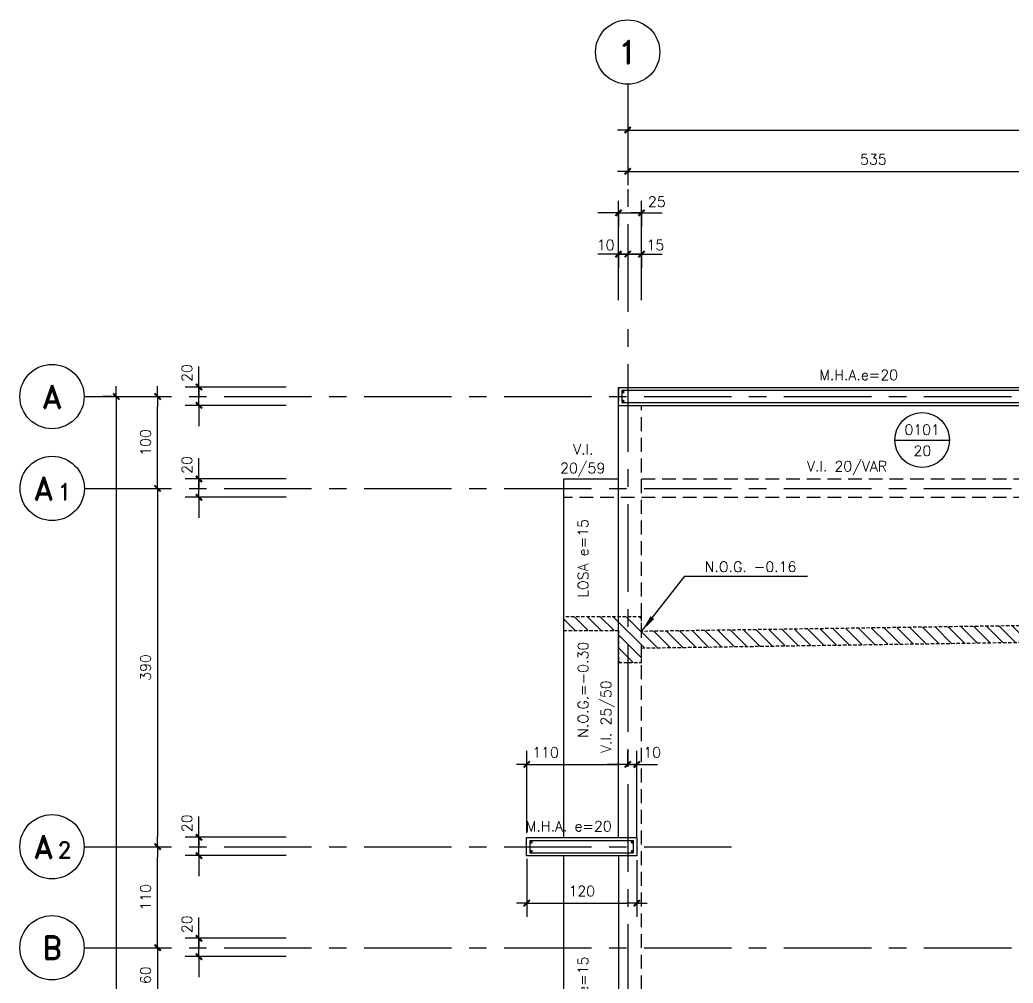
# Model space of a CAD drawing. Header units: millimetres. Extents: x -656862 to -653478, y 91928 to 96737.
# Drawn here: x -656862 to -655780, y 95689 to 96737 of the extents above; entities that cross this region are included whole.
import ezdxf
from ezdxf.enums import TextEntityAlignment as Align

# ---------------------------------------------------------------- set-up
doc = ezdxf.new("R2010")
doc.units = ezdxf.units.MM
doc.header["$LTSCALE"] = 30
for name, pattern in [('CENTER', [50.8, 31.75, -6.35, 6.35, -6.35]), ('DASHED', [0.75, 0.5, -0.25]), ('HIDDEN', [0.375, 0.25, -0.125])]:
    doc.linetypes.add(name, pattern=pattern)
for name, color, linetype in [('A-LINEA 015', 6, 'Continuous'), ('CONTORNO', 3, 'Continuous'), ('COTAS', 5, 'Continuous'), ('Cotas2', 1, 'Continuous'), ('EJES', 1, 'CENTER'), ('HATCH2', 1, 'HIDDEN'), ('MALLA', 1, 'Continuous'), ('MUROS', 5, 'Continuous'), ('NIVELES', 3, 'Continuous'), ('SEGMENTOS1', 2, 'DASHED'), ('TEXTOS1', 9, 'Continuous'), ('VIGAS', 3, 'Continuous')]:
    doc.layers.add(name, color=color, linetype=linetype)
doc.styles.add('ROMAND', font='romand')
doc.styles.add('ROMANS', font='romans')
doc.dimstyles.new('ING-50', dxfattribs={"dimscale": 5, "dimtxt": 2.25, "dimasz": 2.25, "dimexe": 3, "dimexo": 0, "dimgap": 1.5, "dimtad": 1, "dimdec": 1, "dimzin": 12, "dimdsep": 46, "dimtxsty": 'ROMANS', "dimblk1": 'TICK1', "dimblk2": 'TICK1', "dimsah": 1, "dimcen": 0.09, "dimclrd": 2, "dimclre": 1, "dimclrt": 3, "dimadec": 1, "dimazin": 3, "dimtfac": 1, "dimtdec": 1, "dimtix": 1, "dimtmove": 2, "dimatfit": 3, "dimfxl": 3, "dimtolj": 1, "dimtzin": 12, "dimarcsym": 0})

# ---------------------------------------------------------------- blocks, each defined once
blk = doc.blocks.new('eje-3')
at = {"color": 3, "linetype": 'Continuous'}
blk.add_circle((0, 0), 35, dxfattribs=at)
at = {"color": 5, "linetype": 'Continuous', "style": 'ROMAND'}
for height, p in [(25, (-9.2, 0)), (18, (13.7, -3.6))]:
    blk.add_attdef('0', text='', height=height, dxfattribs=at).set_placement(p, align=Align.MIDDLE)
blk = doc.blocks.new('TICK1')
at = {"color": 2}
for points in [[(0, 0), (-1, 0)], [(0, 0), (1, 0)]]:
    blk.add_lwpolyline(points, dxfattribs=at)
at = {"color": 2, "const_width": 0.2}
blk.add_lwpolyline([(-0.3, -0.3), (0.3, 0.3)], dxfattribs=at)
blk = doc.blocks.new('*D20')
at = {"layer": 'COTAS', "color": 1, "lineweight": -2}
for p, q in [((-653939.7, 96617.5), (-653939.7, 96632.5)), ((-656199.7, 96617.5), (-656199.7, 96602.5))]:
    blk.add_line(p, q, dxfattribs=at)
at = {"layer": 'COTAS', "color": 2, "lineweight": -2}
blk.add_line((-656188.5, 96617.5), (-653951, 96617.5), dxfattribs=at)
at = {"layer": 'Defpoints', "color": 0}
for p in [(-656199.7, 96617.5), (-653939.7, 96617.5), (-653939.7, 96617.5)]:
    blk.add_point(p, dxfattribs=at)
at = {"layer": 'COTAS', "color": 2, "lineweight": -2, "xscale": 11.25, "yscale": 11.25, "zscale": 11.25, "rotation": 180}
blk.add_blockref('TICK1', (-656199.7, 96617.5), dxfattribs=at)
at = {"layer": 'COTAS', "color": 2, "lineweight": -2, "xscale": 11.25, "yscale": 11.25, "zscale": 11.25}
blk.add_blockref('TICK1', (-653939.7, 96617.5), dxfattribs=at)
at = {"layer": 'COTAS', "color": 3, "insert": (-655069.7, 96630.6), "char_height": 11.25, "attachment_point": 5, "style": 'ROMANS'}
blk.add_mtext('\\A1;2260', dxfattribs=at)
blk = doc.blocks.new('*D21')
at = {"layer": 'COTAS', "color": 1, "lineweight": -2}
for p, q in [((-655664.7, 96572.5), (-655664.7, 96587.5)), ((-656199.7, 96572.5), (-656199.7, 96557.5))]:
    blk.add_line(p, q, dxfattribs=at)
at = {"layer": 'COTAS', "color": 2, "lineweight": -2}
blk.add_line((-656188.5, 96572.5), (-655676, 96572.5), dxfattribs=at)
at = {"layer": 'Defpoints', "color": 0}
for p in [(-656199.7, 96572.5), (-655664.7, 96572.5), (-655664.7, 96572.5)]:
    blk.add_point(p, dxfattribs=at)
at = {"layer": 'COTAS', "color": 2, "lineweight": -2, "xscale": 11.25, "yscale": 11.25, "zscale": 11.25, "rotation": 180}
blk.add_blockref('TICK1', (-656199.7, 96572.5), dxfattribs=at)
at = {"layer": 'COTAS', "color": 2, "lineweight": -2, "xscale": 11.25, "yscale": 11.25, "zscale": 11.25}
blk.add_blockref('TICK1', (-655664.7, 96572.5), dxfattribs=at)
at = {"layer": 'COTAS', "color": 3, "insert": (-655932.2, 96585.6), "char_height": 11.25, "attachment_point": 5, "style": 'ROMANS'}
blk.add_mtext('\\A1;535', dxfattribs=at)
blk = doc.blocks.new('EJE-1')
at = {"color": 3, "linetype": 'Continuous'}
blk.add_circle((0, 0), 35, dxfattribs=at)
at = {"color": 5, "linetype": 'Continuous', "style": 'ROMAND'}
blk.add_attdef('0', text='', height=25, dxfattribs=at).set_placement((0.2, 0), align=Align.MIDDLE)
blk = doc.blocks.new('*D51')
at = {"layer": 'COTAS', "color": 1, "lineweight": -2, "ltscale": 0.5}
for p, q in [((-656309.7, 95852.7), (-656309.7, 95942)), ((-656199.7, 95927), (-656199.7, 95942))]:
    blk.add_line(p, q, dxfattribs=at)
at = {"layer": 'COTAS', "color": 2, "lineweight": -2, "ltscale": 0.5}
blk.add_line((-656298.5, 95927), (-656211, 95927), dxfattribs=at)
at = {"layer": 'Defpoints', "color": 0, "ltscale": 0.5}
for p in [(-656199.7, 95927), (-656199.7, 95927), (-656309.7, 95852.7)]:
    blk.add_point(p, dxfattribs=at)
at = {"layer": 'COTAS', "color": 2, "lineweight": -2, "ltscale": 0.5, "xscale": 11.25, "yscale": 11.25, "zscale": 11.25, "rotation": 180}
blk.add_blockref('TICK1', (-656309.7, 95927), dxfattribs=at)
at = {"layer": 'COTAS', "color": 2, "lineweight": -2, "ltscale": 0.5, "xscale": 11.25, "yscale": 11.25, "zscale": 11.25}
blk.add_blockref('TICK1', (-656199.7, 95927), dxfattribs=at)
at = {"layer": 'COTAS', "color": 3, "ltscale": 0.5, "insert": (-656289.2, 95940.1), "char_height": 11.25, "attachment_point": 5, "style": 'ROMANS'}
blk.add_mtext('\\A1;110', dxfattribs=at)
blk = doc.blocks.new('*D52')
at = {"layer": 'COTAS', "color": 1, "lineweight": -2, "ltscale": 0.5}
for p, q in [((-656199.7, 95927), (-656199.7, 95942)), ((-656189.7, 95847.5), (-656189.7, 95942))]:
    blk.add_line(p, q, dxfattribs=at)
at = {"layer": 'COTAS', "color": 2, "lineweight": -2, "ltscale": 0.5}
for p, q in [((-656211, 95927), (-656222.2, 95927)), ((-656189.7, 95927), (-656199.7, 95927)), ((-656178.5, 95927), (-656167.2, 95927))]:
    blk.add_line(p, q, dxfattribs=at)
at = {"layer": 'Defpoints', "color": 0, "ltscale": 0.5}
for p in [(-656199.7, 95927), (-656199.7, 95927), (-656189.7, 95847.5)]:
    blk.add_point(p, dxfattribs=at)
at = {"layer": 'COTAS', "color": 2, "lineweight": -2, "ltscale": 0.5, "xscale": 11.25, "yscale": 11.25, "zscale": 11.25}
blk.add_blockref('TICK1', (-656199.7, 95927), dxfattribs=at)
at = {"layer": 'COTAS', "color": 2, "lineweight": -2, "ltscale": 0.5, "xscale": 11.25, "yscale": 11.25, "zscale": 11.25, "rotation": 180}
blk.add_blockref('TICK1', (-656189.7, 95927), dxfattribs=at)
at = {"layer": 'COTAS', "color": 3, "ltscale": 0.5, "insert": (-656173, 95940.1), "char_height": 11.25, "attachment_point": 5, "style": 'ROMANS'}
blk.add_mtext('\\A1;10', dxfattribs=at)
blk = doc.blocks.new('*D53')
at = {"layer": 'COTAS', "color": 1, "lineweight": -2, "ltscale": 0.5}
for p, q in [((-656309.7, 95824.4), (-656309.7, 95761)), ((-656189.7, 95823), (-656189.7, 95761))]:
    blk.add_line(p, q, dxfattribs=at)
at = {"layer": 'COTAS', "color": 2, "lineweight": -2, "ltscale": 0.5}
blk.add_line((-656298.5, 95776), (-656201, 95776), dxfattribs=at)
at = {"layer": 'Defpoints', "color": 0, "ltscale": 0.5}
for p in [(-656309.7, 95824.4), (-656189.7, 95823), (-656189.7, 95776)]:
    blk.add_point(p, dxfattribs=at)
at = {"layer": 'COTAS', "color": 2, "lineweight": -2, "ltscale": 0.5, "xscale": 11.25, "yscale": 11.25, "zscale": 11.25, "rotation": 180}
blk.add_blockref('TICK1', (-656309.7, 95776), dxfattribs=at)
at = {"layer": 'COTAS', "color": 2, "lineweight": -2, "ltscale": 0.5, "xscale": 11.25, "yscale": 11.25, "zscale": 11.25}
blk.add_blockref('TICK1', (-656189.7, 95776), dxfattribs=at)
at = {"layer": 'COTAS', "color": 3, "ltscale": 0.5, "insert": (-656249.7, 95789.1), "char_height": 11.25, "attachment_point": 5, "style": 'ROMANS'}
blk.add_mtext('\\A1;120', dxfattribs=at)
blk = doc.blocks.new('*D54')
at = {"layer": 'COTAS', "color": 2, "lineweight": -2}
for p, q in [((-656666.5, 96249.1), (-656666.5, 96260.3)), ((-656666.5, 96217.8), (-656666.5, 96237.8)), ((-656666.5, 96206.6), (-656666.5, 96195.3))]:
    blk.add_line(p, q, dxfattribs=at)
at = {"layer": 'COTAS', "color": 1, "lineweight": -2}
for p, q in [((-656666.5, 96237.8), (-656681.5, 96237.8)), ((-656666.5, 96217.8), (-656681.5, 96217.8))]:
    blk.add_line(p, q, dxfattribs=at)
at = {"layer": 'Defpoints', "color": 0}
for p in [(-656666.5, 96237.8), (-656666.5, 96237.8), (-656666.5, 96217.8)]:
    blk.add_point(p, dxfattribs=at)
at = {"layer": 'COTAS', "color": 2, "lineweight": -2, "xscale": 11.25, "yscale": 11.25, "zscale": 11.25}
for p, rotation in [((-656666.5, 96237.8), 270), ((-656666.5, 96217.8), 90)]:
    blk.add_blockref('TICK1', p, dxfattribs=dict(at, rotation=rotation))
at = {"layer": 'COTAS', "color": 3, "insert": (-656679.7, 96253), "char_height": 11.25, "attachment_point": 5, "rotation": 90, "style": 'ROMANS'}
blk.add_mtext('\\A1;20', dxfattribs=at)
blk = doc.blocks.new('*D55')
at = {"layer": 'COTAS', "color": 2, "lineweight": -2}
for p, q in [((-656666.5, 96349.1), (-656666.5, 96360.3)), ((-656666.5, 96317.8), (-656666.5, 96337.8)), ((-656666.5, 96306.6), (-656666.5, 96295.3))]:
    blk.add_line(p, q, dxfattribs=at)
at = {"layer": 'COTAS', "color": 1, "lineweight": -2}
for p, q in [((-656666.5, 96337.8), (-656681.5, 96337.8)), ((-656666.5, 96317.8), (-656681.5, 96317.8))]:
    blk.add_line(p, q, dxfattribs=at)
at = {"layer": 'Defpoints', "color": 0}
for p in [(-656666.5, 96337.8), (-656666.5, 96337.8), (-656666.5, 96317.8)]:
    blk.add_point(p, dxfattribs=at)
at = {"layer": 'COTAS', "color": 2, "lineweight": -2, "xscale": 11.25, "yscale": 11.25, "zscale": 11.25}
for p, rotation in [((-656666.5, 96337.8), 270), ((-656666.5, 96317.8), 90)]:
    blk.add_blockref('TICK1', p, dxfattribs=dict(at, rotation=rotation))
at = {"layer": 'COTAS', "color": 3, "insert": (-656679.7, 96353), "char_height": 11.25, "attachment_point": 5, "rotation": 90, "style": 'ROMANS'}
blk.add_mtext('\\A1;20', dxfattribs=at)
blk = doc.blocks.new('*D56')
at = {"layer": 'COTAS', "color": 1, "lineweight": -2}
for p, q in [((-656713.8, 96327.5), (-656696.5, 96327.5)), ((-656712.3, 96227.4), (-656696.5, 96227.4))]:
    blk.add_line(p, q, dxfattribs=at)
at = {"layer": 'COTAS', "color": 2, "lineweight": -2}
blk.add_line((-656711.5, 96238.7), (-656711.5, 96316.2), dxfattribs=at)
at = {"layer": 'Defpoints', "color": 0}
for p in [(-656713.8, 96327.5), (-656711.5, 96327.5), (-656712.3, 96227.4)]:
    blk.add_point(p, dxfattribs=at)
at = {"layer": 'COTAS', "color": 2, "lineweight": -2, "xscale": 11.25, "yscale": 11.25, "zscale": 11.25}
for p, rotation in [((-656711.5, 96327.5), 90), ((-656711.5, 96227.4), 270)]:
    blk.add_blockref('TICK1', p, dxfattribs=dict(at, rotation=rotation))
at = {"layer": 'COTAS', "color": 3, "insert": (-656724.7, 96277.5), "char_height": 11.25, "attachment_point": 5, "rotation": 90, "style": 'ROMANS'}
blk.add_mtext('\\A1;100', dxfattribs=at)
blk = doc.blocks.new('*D57')
at = {"layer": 'COTAS', "color": 1, "lineweight": -2}
for p, q in [((-656712.3, 96227.4), (-656696.5, 96227.4)), ((-656718.3, 95837.5), (-656696.5, 95837.5))]:
    blk.add_line(p, q, dxfattribs=at)
at = {"layer": 'COTAS', "color": 2, "lineweight": -2}
blk.add_line((-656711.5, 96216.2), (-656711.5, 95848.7), dxfattribs=at)
at = {"layer": 'Defpoints', "color": 0}
for p in [(-656712.3, 96227.4), (-656718.3, 95837.5), (-656711.5, 95837.5)]:
    blk.add_point(p, dxfattribs=at)
at = {"layer": 'COTAS', "color": 2, "lineweight": -2, "xscale": 11.25, "yscale": 11.25, "zscale": 11.25}
for p, rotation in [((-656711.5, 96227.4), 90), ((-656711.5, 95837.5), 270)]:
    blk.add_blockref('TICK1', p, dxfattribs=dict(at, rotation=rotation))
at = {"layer": 'COTAS', "color": 3, "insert": (-656724.7, 96032.5), "char_height": 11.25, "attachment_point": 5, "rotation": 90, "style": 'ROMANS'}
blk.add_mtext('\\A1;390', dxfattribs=at)
blk = doc.blocks.new('*D58')
at = {"layer": 'COTAS', "color": 2, "lineweight": -2}
for p, q in [((-656666.5, 95859.1), (-656666.5, 95870.3)), ((-656666.5, 95827.8), (-656666.5, 95847.8)), ((-656666.5, 95816.6), (-656666.5, 95805.3))]:
    blk.add_line(p, q, dxfattribs=at)
at = {"layer": 'COTAS', "color": 1, "lineweight": -2}
for p, q in [((-656666.5, 95847.8), (-656681.5, 95847.8)), ((-656666.5, 95827.8), (-656681.5, 95827.8))]:
    blk.add_line(p, q, dxfattribs=at)
at = {"layer": 'Defpoints', "color": 0}
for p in [(-656666.5, 95847.8), (-656666.5, 95847.8), (-656666.5, 95827.8)]:
    blk.add_point(p, dxfattribs=at)
at = {"layer": 'COTAS', "color": 2, "lineweight": -2, "xscale": 11.25, "yscale": 11.25, "zscale": 11.25}
for p, rotation in [((-656666.5, 95847.8), 270), ((-656666.5, 95827.8), 90)]:
    blk.add_blockref('TICK1', p, dxfattribs=dict(at, rotation=rotation))
at = {"layer": 'COTAS', "color": 3, "insert": (-656679.7, 95863), "char_height": 11.25, "attachment_point": 5, "rotation": 90, "style": 'ROMANS'}
blk.add_mtext('\\A1;20', dxfattribs=at)
blk = doc.blocks.new('*D59')
at = {"layer": 'COTAS', "color": 1, "lineweight": -2}
for p, q in [((-656718.3, 95837.5), (-656696.5, 95837.5)), ((-656716.6, 95727.5), (-656696.5, 95727.5))]:
    blk.add_line(p, q, dxfattribs=at)
at = {"layer": 'COTAS', "color": 2, "lineweight": -2}
blk.add_line((-656711.5, 95738.7), (-656711.5, 95826.2), dxfattribs=at)
at = {"layer": 'Defpoints', "color": 0}
for p in [(-656718.3, 95837.5), (-656711.5, 95837.5), (-656716.6, 95727.5)]:
    blk.add_point(p, dxfattribs=at)
at = {"layer": 'COTAS', "color": 2, "lineweight": -2, "xscale": 11.25, "yscale": 11.25, "zscale": 11.25}
for p, rotation in [((-656711.5, 95837.5), 90), ((-656711.5, 95727.5), 270)]:
    blk.add_blockref('TICK1', p, dxfattribs=dict(at, rotation=rotation))
at = {"layer": 'COTAS', "color": 3, "insert": (-656724.7, 95782.5), "char_height": 11.25, "attachment_point": 5, "rotation": 90, "style": 'ROMANS'}
blk.add_mtext('\\A1;110', dxfattribs=at)
blk = doc.blocks.new('*D60')
at = {"layer": 'COTAS', "color": 1, "lineweight": -2}
for p, q in [((-656716.6, 95727.5), (-656696.5, 95727.5)), ((-656717.3, 95667.5), (-656696.5, 95667.5))]:
    blk.add_line(p, q, dxfattribs=at)
at = {"layer": 'COTAS', "color": 2, "lineweight": -2}
blk.add_line((-656711.5, 95716.2), (-656711.5, 95678.7), dxfattribs=at)
at = {"layer": 'Defpoints', "color": 0}
for p in [(-656716.6, 95727.5), (-656717.3, 95667.5), (-656711.5, 95667.5)]:
    blk.add_point(p, dxfattribs=at)
at = {"layer": 'COTAS', "color": 2, "lineweight": -2, "xscale": 11.25, "yscale": 11.25, "zscale": 11.25}
for p, rotation in [((-656711.5, 95727.5), 90), ((-656711.5, 95667.5), 270)]:
    blk.add_blockref('TICK1', p, dxfattribs=dict(at, rotation=rotation))
at = {"layer": 'COTAS', "color": 3, "insert": (-656724.7, 95697.5), "char_height": 11.25, "attachment_point": 5, "rotation": 90, "style": 'ROMANS'}
blk.add_mtext('\\A1;60', dxfattribs=at)
blk = doc.blocks.new('*D62')
at = {"layer": 'COTAS', "color": 2, "lineweight": -2}
for p, q in [((-656666.5, 95749.1), (-656666.5, 95760.3)), ((-656666.5, 95717.8), (-656666.5, 95737.8)), ((-656666.5, 95706.6), (-656666.5, 95695.3))]:
    blk.add_line(p, q, dxfattribs=at)
at = {"layer": 'COTAS', "color": 1, "lineweight": -2}
for p, q in [((-656666.5, 95737.8), (-656681.5, 95737.8)), ((-656666.5, 95717.8), (-656681.5, 95717.8))]:
    blk.add_line(p, q, dxfattribs=at)
at = {"layer": 'Defpoints', "color": 0}
for p in [(-656666.5, 95737.8), (-656666.5, 95737.8), (-656666.5, 95717.8)]:
    blk.add_point(p, dxfattribs=at)
at = {"layer": 'COTAS', "color": 2, "lineweight": -2, "xscale": 11.25, "yscale": 11.25, "zscale": 11.25}
for p, rotation in [((-656666.5, 95737.8), 270), ((-656666.5, 95717.8), 90)]:
    blk.add_blockref('TICK1', p, dxfattribs=dict(at, rotation=rotation))
at = {"layer": 'COTAS', "color": 3, "insert": (-656679.7, 95753), "char_height": 11.25, "attachment_point": 5, "rotation": 90, "style": 'ROMANS'}
blk.add_mtext('\\A1;20', dxfattribs=at)
blk = doc.blocks.new('*D82')
at = {"layer": 'COTAS', "color": 1, "lineweight": -2}
for p, q in [((-656755.8, 96327.5), (-656771.5, 96327.5)), ((-656768.4, 93347.5), (-656741.5, 93347.5))]:
    blk.add_line(p, q, dxfattribs=at)
at = {"layer": 'COTAS', "color": 2, "lineweight": -2}
blk.add_line((-656756.5, 96316.2), (-656756.5, 93358.7), dxfattribs=at)
at = {"layer": 'Defpoints', "color": 0}
for p in [(-656755.8, 96327.5), (-656768.4, 93347.5), (-656756.5, 93347.5)]:
    blk.add_point(p, dxfattribs=at)
at = {"layer": 'COTAS', "color": 2, "lineweight": -2, "xscale": 11.25, "yscale": 11.25, "zscale": 11.25}
for p, rotation in [((-656756.5, 96327.5), 90), ((-656756.5, 93347.5), 270)]:
    blk.add_blockref('TICK1', p, dxfattribs=dict(at, rotation=rotation))
at = {"layer": 'COTAS', "color": 3, "insert": (-656769.7, 94837.5), "char_height": 11.25, "attachment_point": 5, "rotation": 90, "style": 'ROMANS'}
blk.add_mtext('\\A1;2980', dxfattribs=at)
blk = doc.blocks.new('*D123')
at = {"layer": 'COTAS', "color": 2, "lineweight": -2}
for p, q in [((-656221, 96527.5), (-656232.2, 96527.5)), ((-656209.7, 96527.5), (-656184.7, 96527.5)), ((-656173.5, 96527.5), (-656162.2, 96527.5))]:
    blk.add_line(p, q, dxfattribs=at)
at = {"layer": 'COTAS', "color": 1, "lineweight": -2}
for p, q in [((-656209.7, 96527.5), (-656209.7, 96512.5)), ((-656184.7, 96527.5), (-656184.7, 96512.5))]:
    blk.add_line(p, q, dxfattribs=at)
at = {"layer": 'Defpoints', "color": 0}
for p in [(-656209.7, 96527.5), (-656184.7, 96527.5), (-656184.7, 96527.5)]:
    blk.add_point(p, dxfattribs=at)
at = {"layer": 'COTAS', "color": 2, "lineweight": -2, "xscale": 11.25, "yscale": 11.25, "zscale": 11.25}
blk.add_blockref('TICK1', (-656209.7, 96527.5), dxfattribs=at)
at = {"layer": 'COTAS', "color": 2, "lineweight": -2, "xscale": 11.25, "yscale": 11.25, "zscale": 11.25, "rotation": 180}
blk.add_blockref('TICK1', (-656184.7, 96527.5), dxfattribs=at)
at = {"layer": 'COTAS', "color": 3, "insert": (-656168, 96539.5), "char_height": 11.25, "attachment_point": 5, "style": 'ROMANS'}
blk.add_mtext('\\A1;25', dxfattribs=at)
blk = doc.blocks.new('FLECHA')
at = {"color": 2}
blk.add_lwpolyline([(0, 0, 0, 5, 0), (19.2, 0, 5, 5, 0)], format="xyseb", dxfattribs=at)
blk = doc.blocks.new('losa-ne')
at = {"color": 5, "linetype": 'Continuous'}
blk.add_line((-29.8, 0), (29.7, 0), dxfattribs=at)
at = {"color": 3, "linetype": 'Continuous'}
blk.add_circle((0, 0), 29.8, dxfattribs=at)
at = {"color": 3, "linetype": 'Continuous', "style": 'ROMANS'}
for tag, p in [('N%%DL', (0, 5.6)), ('ESP', (0.2, -17.4))]:
    blk.add_attdef(tag, text='', height=11.2, dxfattribs=at).set_placement(p, align=Align.CENTER)
blk = doc.blocks.new('*D241')
at = {"layer": 'COTAS', "color": 2, "lineweight": -2}
for p, q in [((-656211, 96482.5), (-656222.2, 96482.5)), ((-656199.7, 96482.5), (-656184.7, 96482.5)), ((-656173.5, 96482.5), (-656162.2, 96482.5))]:
    blk.add_line(p, q, dxfattribs=at)
at = {"layer": 'COTAS', "color": 1, "lineweight": -2}
for p, q in [((-656199.7, 96482.5), (-656199.7, 96467.5)), ((-656184.7, 96482.5), (-656184.7, 96467.5))]:
    blk.add_line(p, q, dxfattribs=at)
at = {"layer": 'Defpoints', "color": 0}
for p in [(-656199.7, 96482.5), (-656184.7, 96482.5), (-656184.7, 96482.5)]:
    blk.add_point(p, dxfattribs=at)
at = {"layer": 'COTAS', "color": 2, "lineweight": -2, "xscale": 11.25, "yscale": 11.25, "zscale": 11.25}
blk.add_blockref('TICK1', (-656199.7, 96482.5), dxfattribs=at)
at = {"layer": 'COTAS', "color": 2, "lineweight": -2, "xscale": 11.25, "yscale": 11.25, "zscale": 11.25, "rotation": 180}
blk.add_blockref('TICK1', (-656184.7, 96482.5), dxfattribs=at)
at = {"layer": 'COTAS', "color": 3, "insert": (-656169.6, 96492.4), "char_height": 11.25, "attachment_point": 5, "style": 'ROMANS'}
blk.add_mtext('\\A1;15', dxfattribs=at)
blk = doc.blocks.new('*D242')
at = {"layer": 'COTAS', "color": 2, "lineweight": -2}
for p, q in [((-656221, 96482.5), (-656232.2, 96482.5)), ((-656199.7, 96482.5), (-656209.7, 96482.5)), ((-656188.5, 96482.5), (-656177.2, 96482.5))]:
    blk.add_line(p, q, dxfattribs=at)
at = {"layer": 'COTAS', "color": 1, "lineweight": -2}
for p, q in [((-656209.7, 96482.5), (-656209.7, 96467.5)), ((-656199.7, 96482.5), (-656199.7, 96467.5))]:
    blk.add_line(p, q, dxfattribs=at)
at = {"layer": 'Defpoints', "color": 0}
for p in [(-656209.7, 96482.5), (-656209.7, 96482.5), (-656199.7, 96482.5)]:
    blk.add_point(p, dxfattribs=at)
at = {"layer": 'COTAS', "color": 2, "lineweight": -2, "xscale": 11.25, "yscale": 11.25, "zscale": 11.25}
blk.add_blockref('TICK1', (-656209.7, 96482.5), dxfattribs=at)
at = {"layer": 'COTAS', "color": 2, "lineweight": -2, "xscale": 11.25, "yscale": 11.25, "zscale": 11.25, "rotation": 180}
blk.add_blockref('TICK1', (-656199.7, 96482.5), dxfattribs=at)
at = {"layer": 'COTAS', "color": 3, "insert": (-656223.7, 96492.4), "char_height": 11.25, "attachment_point": 5, "style": 'ROMANS'}
blk.add_mtext('\\A1;10', dxfattribs=at)

msp = doc.modelspace()

# ---------------------------------------------------------------- hatches: boundary and pattern name
at = {"layer": 'HATCH2', "ltscale": 0.5}
h = msp.add_hatch(dxfattribs=at)
h.set_pattern_fill('_USER', color=256, scale=10, angle=135, style=0, pattern_type=0)
h.set_pattern_definition([(135, (0, 0), (-7.07106781, -7.07106781), [])])
h.paths.add_polyline_path([(-656184.715, 96053.73), (-655519.715, 96063.776), (-655519.715, 96037.816), (-655479.715, 96037.816), (-655479.715, 96063.816), (-655448.345, 96063.816), (-655446.095, 96068.316), (-655450.595, 96077.316), (-655448.345, 96081.816), (-655519.715, 96081.816), (-656184.715, 96071.803), (-656184.715, 96087.816), (-656269.715, 96087.816), (-656269.715, 96072.816), (-656209.715, 96072.816), (-656209.715, 96037.816), (-656184.715, 96037.816)])

# ---------------------------------------------------------------- linework, layer by layer
at = {"layer": 'CONTORNO'}
for p, q in [((-656269.715, 96237.452), (-656269.715, 95847.452)), ((-656209.715, 96237.452), (-656269.715, 96237.452)), ((-656269.715, 95827.452), (-656269.715, 95347.452))]:
    msp.add_line(p, q, dxfattribs=at)
at = {"layer": 'Cotas2'}
for p, q in [((-656209.715, 96432.452), (-656209.715, 96540.448)), ((-656184.715, 96432.452), (-656184.715, 96540.448)), ((-656571.536, 96337.827), (-656679.532, 96337.827)), ((-656571.536, 96317.827), (-656679.532, 96317.827)), ((-656571.536, 96237.825), (-656679.532, 96237.825)), ((-656571.536, 96217.825), (-656679.532, 96217.825)), ((-656571.536, 95847.827), (-656679.532, 95847.827)), ((-656571.536, 95827.827), (-656679.532, 95827.827)), ((-656571.536, 95737.827), (-656679.532, 95737.827)), ((-656571.536, 95717.827), (-656679.532, 95717.827))]:
    msp.add_line(p, q, dxfattribs=at)
at = {"layer": 'EJES', "ltscale": 0.1}
for p, q in [((-656199.715, 96667.452), (-656199.715, 93007.452)), ((-656791.536, 96327.452), (-653548.715, 96327.452)), ((-656791.536, 96227.45), (-653548.486, 96227.45)), ((-656791.536, 95837.452), (-656068.839, 95837.452)), ((-656791.536, 95727.452), (-653548.715, 95727.452))]:
    msp.add_line(p, q, dxfattribs=at)
at = {"layer": 'HATCH2', "ltscale": 0.5}
msp.add_lwpolyline([(-656184.715, 96053.73), (-655519.715, 96063.776), (-655519.715, 96037.816), (-655479.715, 96037.816), (-655479.715, 96063.816), (-655448.345, 96063.816), (-655446.095, 96068.316), (-655450.595, 96077.316), (-655448.345, 96081.816), (-655519.715, 96081.816), (-656184.715, 96071.803), (-656184.715, 96087.816), (-656269.715, 96087.816), (-656269.715, 96072.816), (-656209.715, 96072.816), (-656209.715, 96037.816), (-656184.715, 96037.816)], close=True, dxfattribs=at)
at = {"layer": 'MALLA', "ltscale": 0.5}
for p, q in [((-655658.215, 96333.952), (-656206.215, 96333.952)), ((-656206.215, 96333.952), (-656206.215, 96320.952)), ((-656206.215, 96320.952), (-655658.215, 96320.952)), ((-656306.247, 95843.952), (-656306.247, 95830.952)), ((-656193.215, 95843.952), (-656306.247, 95843.952)), ((-656193.215, 95830.952), (-656193.215, 95843.952)), ((-656306.247, 95830.952), (-656193.215, 95830.952))]:
    msp.add_line(p, q, dxfattribs=at)
at = {"layer": 'MALLA', "ltscale": 0.5, "const_width": 1.5}
for points in [[(-656205.374, 96332.361, 1), (-656203.874, 96332.361, 1)], [(-656205.374, 96322.543, 1), (-656203.874, 96322.543, 1)], [(-656305.406, 95842.361, 1), (-656303.906, 95842.361, 1)], [(-656195.556, 95842.361, 1), (-656194.056, 95842.361, 1)], [(-656305.406, 95832.543, 1), (-656303.906, 95832.543, 1)], [(-656195.556, 95832.543, 1), (-656194.056, 95832.543, 1)]]:
    msp.add_lwpolyline(points, format="xyb", close=True, dxfattribs=at)
at = {"layer": 'MUROS', "ltscale": 0.15}
for p, q in [((-656209.715, 96337.452), (-655654.715, 96337.452)), ((-656209.715, 96317.452), (-656209.715, 96337.452)), ((-656209.715, 96337.452), (-656209.715, 96322.452)), ((-656209.715, 96237.452), (-656209.715, 96237.452))]:
    msp.add_line(p, q, dxfattribs=at)
at = {"layer": 'MUROS'}
msp.add_line((-655674.715, 96317.452), (-656209.715, 96317.452), dxfattribs=at)
at = {"layer": 'MUROS', "ltscale": 0.5}
for p, q in [((-656309.747, 95827.452), (-656309.747, 95847.452)), ((-656309.747, 95847.452), (-656189.715, 95847.452)), ((-656189.715, 95847.452), (-656189.715, 95827.452)), ((-656189.715, 95827.452), (-656309.747, 95827.452))]:
    msp.add_line(p, q, dxfattribs=at)
at = {"layer": 'SEGMENTOS1'}
for p, q in [((-656184.715, 94759.952), (-656184.715, 96317.452)), ((-655674.715, 96237.45), (-656184.715, 96237.45)), ((-655674.715, 96217.45), (-656269.715, 96217.45))]:
    msp.add_line(p, q, dxfattribs=at)
at = {"layer": 'TEXTOS1', "color": 1, "ltscale": 0.5}
for p, q in [((-656184.715, 96071.803), (-656137.365, 96131.93)), ((-656137.365, 96131.93), (-656003.981, 96131.93))]:
    msp.add_line(p, q, dxfattribs=at)
at = {"layer": 'VIGAS', "ltscale": 0.5}
for p, q in [((-656209.715, 95847.452), (-656209.715, 96317.452)), ((-656209.715, 95827.452), (-656209.715, 95347.452))]:
    msp.add_line(p, q, dxfattribs=at)

# ---------------------------------------------------------------- block references
at = {"layer": 'A-LINEA 015', "ltscale": 0.5}
for p, values in [((-656199.715, 96702.452), {'0': '1'}), ((-656826.536, 96327.452), {'0': 'A'}), ((-656826.536, 95727.452), {'0': 'B'})]:
    msp.add_blockref('EJE-1', p, dxfattribs=at).add_auto_attribs(values)
ref = msp.add_blockref('eje-3', (-656826.307, 96227.45), dxfattribs=at)
ref.add_attrib('0', 'A', dxfattribs={"layer": '0', "color": 5, "linetype": 'Continuous', "height": 25, "style": 'ROMAND'}).set_placement((-656835.498, 96227.45), align=Align.MIDDLE)
ref.add_attrib('0', '1', dxfattribs={"layer": '0', "color": 5, "linetype": 'Continuous', "height": 18, "style": 'ROMAND'}).set_placement((-656812.621, 96223.867), align=Align.MIDDLE)
ref = msp.add_blockref('eje-3', (-656826.536, 95837.452), dxfattribs=at)
ref.add_attrib('0', 'A', dxfattribs={"layer": '0', "color": 5, "linetype": 'Continuous', "height": 25, "style": 'ROMAND'}).set_placement((-656835.727, 95837.452), align=Align.MIDDLE)
ref.add_attrib('0', '2', dxfattribs={"layer": '0', "color": 5, "linetype": 'Continuous', "height": 18, "style": 'ROMAND'}).set_placement((-656812.85, 95833.87), align=Align.MIDDLE)
at = {"layer": 'TEXTOS1', "ltscale": 0.5}
msp.add_blockref('losa-ne', (-655879.062, 96280.158), dxfattribs=at).add_auto_attribs({'N%%DL': '0101', 'ESP': '20'})
at = {"layer": 'TEXTOS1', "color": 1, "ltscale": 0.5, "xscale": -1, "rotation": 231.7796162052986}
msp.add_blockref('FLECHA', (-656184.715, 96071.803), dxfattribs=at)

# ---------------------------------------------------------------- texts
at = {"layer": 'NIVELES', "color": 3, "style": 'ROMANS'}
for s, p in [('LOSA e=15', (-656242.639, 96151.337, 0)), ('N.O.G.=-0.30', (-656242.639, 96008.216, 0)), ('LOSA e=15', (-656242.639, 95675.229, 0))]:
    msp.add_text(s, height=11.25, rotation=90, dxfattribs=at).set_placement(p, align=Align.CENTER)
at = {"layer": 'TEXTOS1', "style": 'ROMANS'}
for s, p in [('M.H.A.e=20', (-655948.227, 96345.329)), ('V.I. ', (-656244.141, 96264.351)), ('20/59', (-656248.757, 96243.92)), ('V.I. 20/VAR', (-655960.829, 96245.897)), ('N.O.G. -0.16', (-656065.965, 96136.616)), ('M.H.A. e=20', (-656263.908, 95854.161))]:
    msp.add_text(s, height=11.25, dxfattribs=at).set_placement(p, align=Align.CENTER)
msp.add_text('V.I. 25/50', height=11.25, rotation=90, dxfattribs=at).set_placement((-656217.701, 95978.949), align=Align.CENTER)

# ---------------------------------------------------------------- dimensions: what is measured, and where the dimension line sits
at = {"layer": 'COTAS'}
dim = msp.add_linear_dim(base=(-653939.715, 96617.452), p1=(-656199.715, 96617.452), p2=(-653939.715, 96617.452), dimstyle='ING-50', dxfattribs=at)
dim.commit()
dim.dimension.update_dxf_attribs({"geometry": '*D20', "text_midpoint": (-655069.715, 96630.577)})
for base, p1, p2, angle, picture, middle in [((-655664.715, 96572.452), (-656199.715, 96572.452), (-655664.715, 96572.452), 0, '*D21', (-655932.215, 96585.577)), ((-656756.536, 93347.452), (-656755.82, 96327.452), (-656768.402, 93347.452), 270, '*D82', (-656769.661, 94837.452)), ((-656711.536, 96327.452), (-656712.306, 96227.45), (-656713.848, 96327.452), 90, '*D56', (-656724.661, 96277.451)), ((-656711.536, 95837.452), (-656712.306, 96227.45), (-656718.317, 95837.452), 270, '*D57', (-656724.661, 96032.451)), ((-656711.536, 95837.452), (-656716.621, 95727.452), (-656718.317, 95837.452), 90, '*D59', (-656724.661, 95782.452)), ((-656711.536, 95667.452), (-656716.621, 95727.452), (-656717.253, 95667.452), 270, '*D60', (-656724.661, 95697.452))]:
    dim = msp.add_linear_dim(base=base, p1=p1, p2=p2, angle=angle, dimstyle='ING-50', dxfattribs=at)
    dim.commit()
    dim.dimension.update_dxf_attribs({"geometry": picture, "text_midpoint": middle})
for base, p1, p2, picture, middle in [((-656184.715, 96527.452), (-656209.715, 96527.452), (-656184.715, 96527.452), '*D123', (-656168.028, 96539.513)), ((-656184.715, 96482.452), (-656199.715, 96482.452), (-656184.715, 96482.452), '*D241', (-656169.626, 96492.383))]:
    dim = msp.add_linear_dim(base=base, p1=p1, p2=p2, dimstyle='ING-50', dxfattribs=at)
    dim.commit()
    dim.dimension.update_dxf_attribs({"geometry": picture, "text_midpoint": middle, "dimtype": 160})
for base, p1, p2, angle, picture, middle in [((-656209.715, 96482.452), (-656199.715, 96482.452), (-656209.715, 96482.452), 180, '*D242', (-656223.678, 96492.383)), ((-656666.536, 96337.827), (-656666.536, 96317.827), (-656666.536, 96337.827), 90, '*D55', (-656679.661, 96353.032)), ((-656666.536, 96237.825), (-656666.536, 96217.825), (-656666.536, 96237.825), 90, '*D54', (-656679.661, 96253.03)), ((-656666.536, 95847.827), (-656666.536, 95827.827), (-656666.536, 95847.827), 90, '*D58', (-656679.661, 95863.032)), ((-656666.536, 95737.827), (-656666.536, 95717.827), (-656666.536, 95737.827), 90, '*D62', (-656679.661, 95753.032))]:
    dim = msp.add_linear_dim(base=base, p1=p1, p2=p2, angle=angle, dimstyle='ING-50', dxfattribs=at)
    dim.commit()
    dim.dimension.update_dxf_attribs({"geometry": picture, "text_midpoint": middle, "dimtype": 160})
at = {"layer": 'COTAS', "ltscale": 0.5}
dim = msp.add_linear_dim(base=(-656199.715, 95927.012), p1=(-656309.747, 95852.719), p2=(-656199.715, 95927.012), dimstyle='ING-50', dxfattribs=at)
dim.commit()
dim.dimension.update_dxf_attribs({"geometry": '*D51', "text_midpoint": (-656289.167, 95940.137), "dimtype": 160})
dim = msp.add_linear_dim(base=(-656199.715, 95927.012), p1=(-656189.715, 95847.452), p2=(-656199.715, 95927.012), angle=180, dimstyle='ING-50', dxfattribs=at)
dim.commit()
dim.dimension.update_dxf_attribs({"geometry": '*D52', "text_midpoint": (-656173.03, 95940.137), "dimtype": 160})
dim = msp.add_linear_dim(base=(-656189.715, 95776.004), p1=(-656309.747, 95824.368), p2=(-656189.715, 95823.032), dimstyle='ING-50', dxfattribs=at)
dim.commit()
dim.dimension.update_dxf_attribs({"geometry": '*D53', "text_midpoint": (-656249.731, 95789.129)})

doc.saveas('drawing.dxf')
